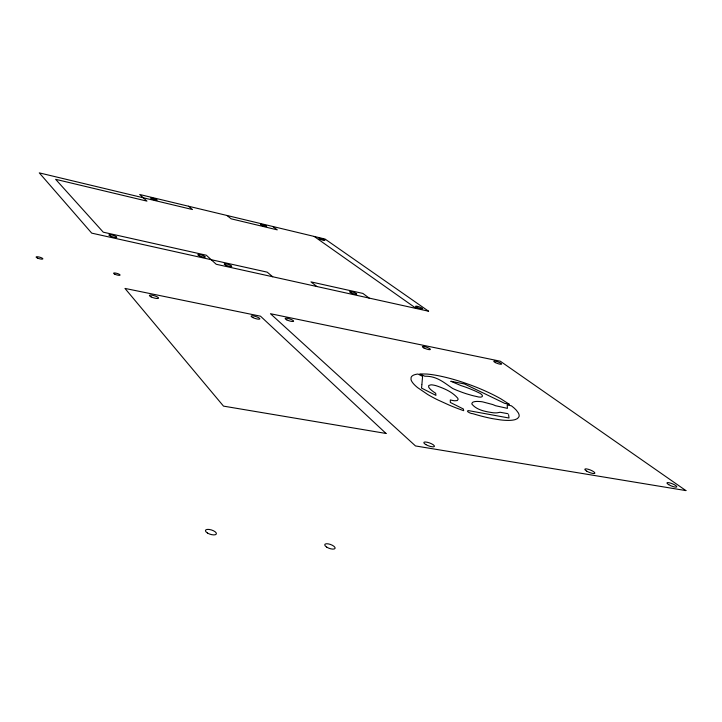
<?xml version="1.0" encoding="UTF-8"?>
<svg xmlns="http://www.w3.org/2000/svg" width="722" height="722" viewBox="0 0 722 722"><rect width="100%" height="100%" fill="white"/><g stroke="black" fill="none" stroke-linecap="round" stroke-linejoin="round"><path stroke-width="1.08" d="M421.91 384.257L422.587 376.37L417.948 374.041A57.95 13.375 20.1 0 0 411.116 377.425L410.998 379.411A56.867 13.131 20 0 0 417.659 387.66L427.938 394.636A55.332 12.788 20 0 0 437.803 399.916L449.346 405.168A55.838 12.906 20 0 0 463.677 410.683L463.371 408.986L450.311 402.452L450.32 399.943L452.459 400.43A9.043 2.13 19.9 0 0 454.725 400.782L457.27 400.566L458.109 399.347A24.295 5.722 19.8 0 0 457.649 398.102C452.18 391.748 443.994 388.337 436.196 385.728A9.269 2.157 19.8 0 0 433.994 385.196L433.101 385.034A9.413 2.193 19.8 0 0 430.962 384.835L428.724 385.503L428.66 387.001A26.786 6.227 19.9 0 0 429.816 388.662L430.538 389.402A31.398 7.283 20 0 0 435.673 393.264L435.935 395.385L421.558 388.111M421.883 384.627L421.621 387.425M450.898 381.279L460.997 385.602A29.819 6.832 20 0 1 468.47 388.192L474.923 390.882A21.263 4.837 20 0 1 477.675 392.208C484.769 395.006 483.74 398.77 476.06 396.387A24.277 5.451 20 0 1 471.656 395.34L466.719 393.887A31.967 7.139 19.9 0 1 462.134 392.335L457.297 390.485A24.521 5.505 19.9 0 1 452.667 388.463C444.048 382.741 437.045 375.981 424.753 376.207L419.807 373.897L426.973 374.05A57.941 13.375 20.1 0 1 442.378 376.559A56.722 13.086 20 0 1 462.414 382.155L469.941 384.781A57.255 13.213 20 0 1 490.112 393.246A57.706 13.321 20 0 1 501.068 398.959L509.38 404.311A4.106 0.912 20.4 0 1 509.109 404.266L504.705 403.363L464.436 383.933L450.997 381.297M507.936 413.697L500.156 412.271L497.079 412.831A29.295 6.778 20.2 0 1 493.117 412.758C485.726 411.648 477.043 410.231 472.026 404.257A21.128 4.919 20.4 0 1 471.908 403.39L472.486 402.479A30.559 7.103 20.5 0 1 473.054 402.136A29.773 6.922 20.5 0 1 475.166 401.567L475.699 401.504A32.643 7.59 20.5 0 1 477.468 401.423L480.184 401.549A24.629 5.713 20.4 0 1 482.567 401.856L492.693 404.528A9.314 2.139 20.3 0 1 495.409 405.692L507.431 408.354L507.187 404.988L511.393 405.8L513.685 407.641A105.755 24.936 19.6 0 1 516.284 410.168L518.27 412.822A55.991 12.924 20.1 0 1 518.965 416.729L517.539 418.525L515.382 419.536A60.458 13.953 20 0 1 513.965 419.897A56.83 13.122 20.1 0 1 500.418 419.888L492.9 418.715A58.906 13.583 20 0 1 484.462 416.892A56.93 13.149 20 0 1 472.82 413.679C471.24 413.995 464.869 410.845 468.461 410.61L509.028 418.011L508.577 414.645M314.196 236.446L416.305 308.502M272.69 226.464L277.266 229.858L231.157 218.82L226.907 215.463M369.159 298.087L362.886 293.43L310.974 281.887L316.841 286.517M188.505 206.23L192.476 209.551L39.286 172.874L91.712 233.134L267.194 272.149L272.699 276.761M685.9 490.59L415.493 445.943L270.461 313.718L500.31 361.217L685.9 490.59M386.035 433.462L223.504 406.125L124.951 288.412L260.498 316.191L386.035 433.462M428.579 311.218L216.23 264.279L206.293 255.218L103.264 232.186L55.639 179.327L146.945 201.113L139.689 194.498L325.044 239.045L428.579 311.218M425.89 444.626A5.641 1.543 20.2 0 0 434.4 446.413A5.641 1.543 20.2 0 0 427.099 442.225A5.641 1.543 20.2 0 0 425.89 444.626M286.896 319.927A4.449 0.984 18 0 0 293.583 321.254A4.449 0.984 18 0 0 287.627 318.375A4.449 0.984 18 0 0 286.896 319.927M586.706 471.141A5.397 1.318 21.8 0 0 594.82 473.262A5.397 1.318 21.8 0 0 587.997 469.201A5.397 1.318 21.8 0 0 586.706 471.141M423.931 347.968A4.233 0.875 19.3 0 0 430.348 349.502A4.233 0.875 19.3 0 0 424.861 346.686A4.233 0.875 19.3 0 0 423.931 347.968M668.771 484.679A5.289 1.2 22.3 0 0 676.722 486.953A5.289 1.2 22.3 0 0 670.106 482.982A5.289 1.2 22.3 0 0 668.771 484.679M495.436 362.615A4.142 0.821 19.9 0 0 501.546 364.078A4.142 0.821 19.9 0 0 495.969 361.298A4.142 0.821 19.9 0 0 495.436 362.615M320.225 239.28A3.132 0.487 18.1 0 0 324.882 240.372A3.132 0.487 18.1 0 0 320.613 238.513A3.132 0.487 18.1 0 0 320.225 239.28M417.045 307.428A3.673 0.668 19 0 0 422.469 308.691A3.673 0.668 19 0 0 417.46 306.354A3.673 0.668 19 0 0 417.045 307.428M261.788 225.3A3.204 0.514 17.6 0 0 266.671 226.437A3.204 0.514 17.6 0 0 262.429 224.569A3.204 0.514 17.6 0 0 261.788 225.3M351.027 292.807A3.763 0.704 18.5 0 0 356.731 294.134A3.763 0.704 18.5 0 0 351.776 291.769A3.763 0.704 18.5 0 0 351.027 292.807M152.107 199.064A3.366 0.551 16.8 0 0 157.116 200.093A3.366 0.551 16.8 0 0 152.468 198.18A3.366 0.551 16.8 0 0 152.107 199.064M225.851 265.182A3.953 0.776 17.4 0 0 231.753 266.337A3.953 0.776 17.4 0 0 226.365 263.927A3.953 0.776 17.4 0 0 225.851 265.182M151.16 296.913A4.774 1.119 16.6 0 0 158.506 298.204A4.774 1.119 16.6 0 0 152.225 295.217A4.774 1.119 16.6 0 0 151.16 296.913M252.844 317.563A4.576 1.038 17.7 0 0 259.821 318.934A4.576 1.038 17.7 0 0 253.81 315.983A4.576 1.038 17.7 0 0 252.844 317.563M326.732 547.15A5.496 2.049 20.1 0 0 335.089 548.332A5.496 2.049 20.1 0 0 327.978 543.828A5.496 2.049 20.1 0 0 326.732 547.15M207.458 533.026A5.731 2.247 17.9 0 0 216.356 533.973A5.731 2.247 17.9 0 0 208.983 529.425A5.731 2.247 17.9 0 0 207.458 533.026M110.547 236.121A4.106 0.812 16.3 0 0 116.774 237.249A4.106 0.812 16.3 0 0 111.197 234.84A4.106 0.812 16.3 0 0 110.547 236.121M199.353 255.85A3.944 0.767 17.1 0 0 205.31 257.041A3.944 0.767 17.1 0 0 199.994 254.658A3.944 0.767 17.1 0 0 199.353 255.85M37.562 258.115A3.502 0.794 15.4 0 0 42.851 258.873A3.502 0.794 15.4 0 0 38.031 256.815A3.502 0.794 15.4 0 0 37.562 258.115M114.951 274.27A3.375 0.758 16.2 0 0 120.06 275.1A3.375 0.758 16.2 0 0 115.475 273.051A3.375 0.758 16.2 0 0 114.951 274.27"/></g></svg>
